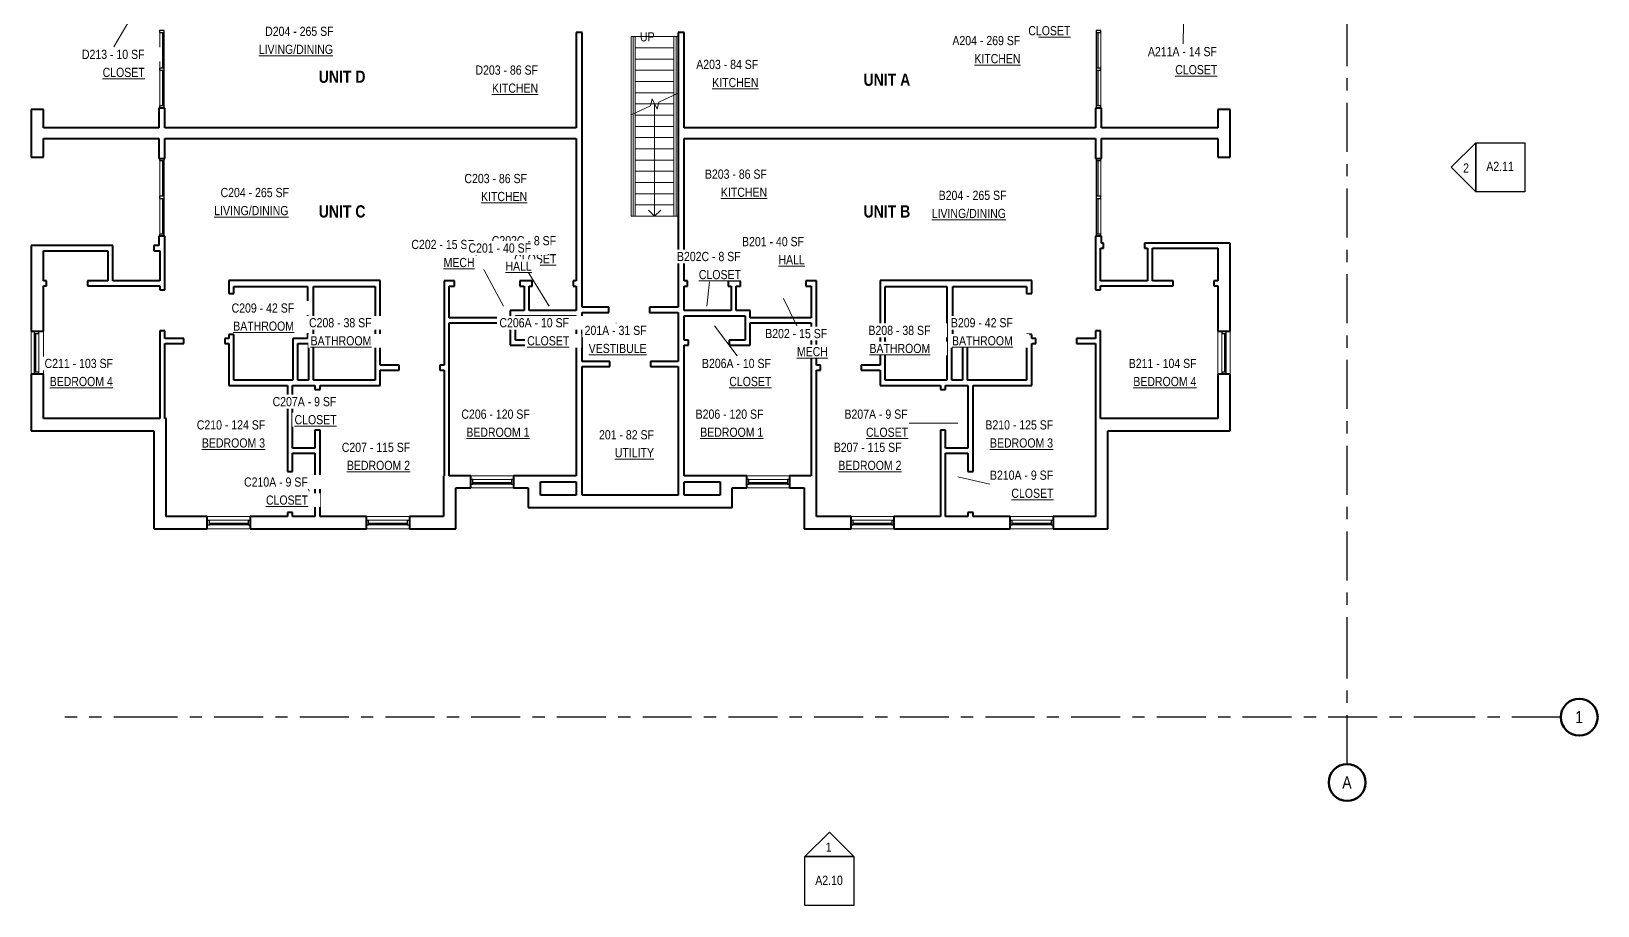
# Model space of a CAD drawing. Header units: inches. Extents: x -116 to 1419, y -1455 to 118.
# Drawn here: x -116 to 1419, y -1455 to -598 of the extents above; entities that cross this region are included whole.
import ezdxf

# ---------------------------------------------------------------- set-up
doc = ezdxf.new("R2010")
doc.units = ezdxf.units.IN
doc.header["$MEASUREMENT"] = 0
doc.linetypes.add('Grid Line', pattern=[84, 48, -12, 12, -12])
for name, color, linetype, lineweight in [('A-AREA-IDEN', 2, 'Continuous', 9), ('A-FLOR-HRAL', 11, 'Continuous', 9), ('A-GLAZ-CURT', 52, 'Continuous', 9), ('A-GLAZ-CWMG', 51, 'Continuous', 9), ('A-WALL', 113, 'Continuous', 15), ('G-ANNO-SYMB', 111, 'Continuous', 9), ('G-ANNO-TEXT', 231, 'Continuous', 9), ('I-WALL', 2, 'Continuous', 15), ('S-GRID', 1, 'Continuous', 9), ('S-GRID-IDEN', 1, 'Continuous', 50), ('S-STRS', 31, 'Continuous', 9), ('S-STRS-ANNO', 31, 'Continuous', 9), ('S-STRS-IDEN', 31, 'Continuous', 9), ('S-STRS-MBND', 31, 'Continuous', 9)]:
    doc.layers.add(name, color=color, linetype=linetype, lineweight=lineweight)
doc.styles.add('Arial Narrow', font='ARIALN.TTF', dxfattribs={"height": 9})
doc.styles.add('Arial Narrow_1', font='ARIALN.TTF', dxfattribs={"height": 12})
doc.styles.add('Arial Narrow_B', font='ARIALNB.TTF', dxfattribs={"height": 12})

# ---------------------------------------------------------------- blocks, each defined once
blk = doc.blocks.new('System Panel - zGlazed-5142329-LEVEL 2')
at = {"layer": 'A-GLAZ-CURT', "lineweight": 15}
for p, q in [((17.5, 1.5), (-17.5, 1.5)), ((-17.5, 1.5), (-17.5, 0.5)), ((-17.5, 0.5), (17.5, 0.5)), ((17.5, 0.5), (17.5, 1.5))]:
    blk.add_line(p, q, dxfattribs=at)
blk = doc.blocks.new('Rectangular Mullion - 4 1_2_ x 2_ Rectangular_CE_-5140545-LEVEL 2')
at = {"layer": 'A-GLAZ-CWMG'}
for p, q in [((927.9, -636.1), (927.9, -671.1)), ((932.4, -636.1), (932.4, -671.1))]:
    blk.add_line(p, q, dxfattribs=at)
blk = doc.blocks.new('Rectangular Mullion - 4 1_2_ x 2_ Rectangular_CE_-5142330-LEVEL 2')
at = {"layer": 'A-GLAZ-CWMG', "lineweight": 25}
for p, q in [((-2, 2.25), (0, 2.25)), ((-2, -2.25), (-2, 2.25)), ((0, 2.25), (0, -2.25)), ((0, -2.25), (-2, -2.25))]:
    blk.add_line(p, q, dxfattribs=at)
blk = doc.blocks.new('Rectangular Mullion - 4 1_2_ x 2_ Rectangular_CE_-5142331-LEVEL 2')
at = {"layer": 'A-GLAZ-CWMG', "lineweight": 25}
for p, q in [((0, 2.25), (-2, 2.25)), ((-2, 2.25), (-2, -2.25)), ((0, -2.25), (0, 2.25)), ((-2, -2.25), (0, -2.25))]:
    blk.add_line(p, q, dxfattribs=at)
blk = doc.blocks.new('Rectangular Mullion - 4 1_2_ x 2_ Rectangular_CE_-5142328-LEVEL 2')
at = {"layer": 'A-GLAZ-CWMG', "lineweight": 25}
for p, q in [((-1, 2.25), (1, 2.25)), ((-1, -2.25), (-1, 2.25)), ((1, 2.25), (1, -2.25)), ((1, -2.25), (-1, -2.25))]:
    blk.add_line(p, q, dxfattribs=at)
blk = doc.blocks.new('System Panel - zGlazed-5142333-LEVEL 2')
at = {"layer": 'A-GLAZ-CURT', "lineweight": 15}
for p, q in [((17.5, -0.5), (-17.5, -0.5)), ((-17.5, -0.5), (-17.5, -1.5)), ((-17.5, -1.5), (17.5, -1.5)), ((17.5, -1.5), (17.5, -0.5))]:
    blk.add_line(p, q, dxfattribs=at)
blk = doc.blocks.new('Rectangular Mullion - 4 1_2_ x 2_ Rectangular_CE_-5140613-LEVEL 2')
at = {"layer": 'A-GLAZ-CWMG'}
for p, q in [((927.9, -759.6), (927.9, -724.6)), ((932.4, -759.6), (932.4, -724.6))]:
    blk.add_line(p, q, dxfattribs=at)
blk = doc.blocks.new('Rectangular Mullion - 4 1_2_ x 2_ Rectangular_CE_-5142334-LEVEL 2')
at = {"layer": 'A-GLAZ-CWMG', "lineweight": 25}
for p, q in [((-2, 2.25), (0, 2.25)), ((-2, -2.25), (-2, 2.25)), ((0, 2.25), (0, -2.25)), ((0, -2.25), (-2, -2.25))]:
    blk.add_line(p, q, dxfattribs=at)
blk = doc.blocks.new('Rectangular Mullion - 4 1_2_ x 2_ Rectangular_CE_-5142335-LEVEL 2')
at = {"layer": 'A-GLAZ-CWMG', "lineweight": 25}
for p, q in [((0, 2.25), (-2, 2.25)), ((-2, 2.25), (-2, -2.25)), ((0, -2.25), (0, 2.25)), ((-2, -2.25), (0, -2.25))]:
    blk.add_line(p, q, dxfattribs=at)
blk = doc.blocks.new('Rectangular Mullion - 4 1_2_ x 2_ Rectangular_CE_-5142332-LEVEL 2')
at = {"layer": 'A-GLAZ-CWMG', "lineweight": 25}
for p, q in [((-1, 2.25), (1, 2.25)), ((-1, -2.25), (-1, 2.25)), ((1, 2.25), (1, -2.25)), ((1, -2.25), (-1, -2.25))]:
    blk.add_line(p, q, dxfattribs=at)
blk = doc.blocks.new('Railing - Railing-5142950-LEVEL 2')
at = {"layer": 'A-FLOR-HRAL'}
for p, q in [((474.1, -678.9), (474.1, -779.1)), ((476.1, -678), (476.1, -779.1)), ((476.1, -779.1), (474.1, -779.1))]:
    blk.add_line(p, q, dxfattribs=at)
blk = doc.blocks.new('Railing - Railing-5142954-LEVEL 2')
at = {"layer": 'A-FLOR-HRAL'}
for p, q in [((516.1, -659.3), (516.1, -779.1)), ((514.1, -660.2), (514.1, -779.1)), ((516.1, -779.1), (514.1, -779.1))]:
    blk.add_line(p, q, dxfattribs=at)
blk = doc.blocks.new('Railing - Railing-5142967-LEVEL 2')
at = {"layer": 'A-FLOR-HRAL'}
for p, q in [((474.1, -603.1), (476.1, -603.1)), ((474.1, -603.1), (474.1, -678.9)), ((476.1, -603.1), (476.1, -678)), ((474.1, -678.9), (476.1, -678))]:
    blk.add_line(p, q, dxfattribs=at)
blk = doc.blocks.new('Railing - Railing-5142971-LEVEL 2')
at = {"layer": 'A-FLOR-HRAL'}
for p, q in [((514.1, -603.1), (516.1, -603.1)), ((514.1, -603.1), (514.1, -660.2)), ((516.1, -603.1), (516.1, -659.3)), ((514.1, -660.2), (516.1, -659.3))]:
    blk.add_line(p, q, dxfattribs=at)
blk = doc.blocks.new('System Panel - zGlazed-5148428-LEVEL 2')
at = {"layer": 'A-GLAZ-CURT', "lineweight": 15}
for p, q in [((19, 1.5), (-19, 1.5)), ((-19, 1.5), (-19, 0.5)), ((-19, 0.5), (19, 0.5)), ((19, 0.5), (19, 1.5))]:
    blk.add_line(p, q, dxfattribs=at)
blk = doc.blocks.new('Rectangular Mullion - 4 1_2_ x 2_ Rectangular_CE_-5148427-LEVEL 2')
at = {"layer": 'A-GLAZ-CWMG'}
for p, q in [((1050.9, -931.9), (1050.9, -893.9)), ((1055.4, -931.9), (1055.4, -893.9))]:
    blk.add_line(p, q, dxfattribs=at)
blk = doc.blocks.new('Rectangular Mullion - 4 1_2_ x 2_ Rectangular_CE_-5148429-LEVEL 2')
at = {"layer": 'A-GLAZ-CWMG', "lineweight": 25}
for p, q in [((-2, 2.25), (0, 2.25)), ((-2, -2.25), (-2, 2.25)), ((0, 2.25), (0, -2.25)), ((0, -2.25), (-2, -2.25))]:
    blk.add_line(p, q, dxfattribs=at)
blk = doc.blocks.new('Rectangular Mullion - 4 1_2_ x 2_ Rectangular_CE_-5148430-LEVEL 2')
at = {"layer": 'A-GLAZ-CWMG', "lineweight": 25}
for p, q in [((0, 2.25), (-2, 2.25)), ((-2, 2.25), (-2, -2.25)), ((0, -2.25), (0, 2.25)), ((-2, -2.25), (0, -2.25))]:
    blk.add_line(p, q, dxfattribs=at)
blk = doc.blocks.new('System Panel - zGlazed-5147862-LEVEL 2')
at = {"layer": 'A-GLAZ-CURT', "lineweight": 15}
for p, q in [((19, -0.5), (-19, -0.5)), ((-19, -0.5), (-19, -1.5)), ((-19, -1.5), (19, -1.5)), ((19, -1.5), (19, -0.5))]:
    blk.add_line(p, q, dxfattribs=at)
blk = doc.blocks.new('Rectangular Mullion - 4 1_2_ x 2_ Rectangular_CE_-5147845-LEVEL 2')
at = {"layer": 'A-GLAZ-CWMG'}
for p, q in [((1050.9, -463.9), (1050.9, -501.9)), ((1055.4, -463.9), (1055.4, -501.9))]:
    blk.add_line(p, q, dxfattribs=at)
blk = doc.blocks.new('Rectangular Mullion - 4 1_2_ x 2_ Rectangular_CE_-5147863-LEVEL 2')
at = {"layer": 'A-GLAZ-CWMG', "lineweight": 25}
for p, q in [((-2, 2.25), (0, 2.25)), ((-2, -2.25), (-2, 2.25)), ((0, 2.25), (0, -2.25)), ((0, -2.25), (-2, -2.25))]:
    blk.add_line(p, q, dxfattribs=at)
blk = doc.blocks.new('Rectangular Mullion - 4 1_2_ x 2_ Rectangular_CE_-5147864-LEVEL 2')
at = {"layer": 'A-GLAZ-CWMG', "lineweight": 25}
for p, q in [((0, 2.25), (-2, 2.25)), ((-2, 2.25), (-2, -2.25)), ((0, -2.25), (0, 2.25)), ((-2, -2.25), (0, -2.25))]:
    blk.add_line(p, q, dxfattribs=at)
blk = doc.blocks.new('Elevation - Detail Number_CE_-134675-LEVEL 2')
at = {"layer": 'G-ANNO-SYMB', "lineweight": 25}
for p, q in [((-0.25, -0.25), (-0.25, 0.25)), ((-0.25, 0.25), (0.25, 0.25)), ((0.25, 0.25), (0.25, -0.25)), ((0.25, -0.25), (-0.25, -0.25))]:
    blk.add_line(p, q, dxfattribs=at)
blk = doc.blocks.new('Elevation - Detail Number_CE_-46063-LEVEL 2')
at = {"layer": 'G-ANNO-SYMB', "lineweight": 25}
for p, q in [((0, 0.25), (-0.25, 0)), ((0.25, 0), (0, 0.25)), ((-0.25, 0), (0.25, 0))]:
    blk.add_line(p, q, dxfattribs=at)
blk = doc.blocks.new('Grid - Grid Head-Circle_CE_-46466-LEVEL 2')
at = {"layer": 'S-GRID-IDEN'}
blk.add_circle((0, 0), 0.188, dxfattribs=at)

msp = doc.modelspace()

# ---------------------------------------------------------------- linework, layer by layer
at = {"layer": 'A-AREA-IDEN'}
for p, q in [((-9.3, -569.9), (-34.9, -613)), ((1013.9, -572.1), (1013.1, -610.3)), ((391.9, -867.2), (367.6, -828)), ((546.2, -867.2), (548.9, -843.5)), ((621.4, -859.7), (634.5, -886.6)), ((453.7, -897.4), (457.5, -883.5)), ((553.7, -886.6), (576, -915.9)), ((792.3, -981.8), (744.5, -981.9)), ((151.4, -1034.4), (156.4, -1048.4)), ((792.3, -1034.4), (823.8, -1041.6))]:
    msp.add_line(p, q, dxfattribs=at)
at = {"layer": 'A-WALL', "lineweight": 40}
for p, q in [((418.2, -599.1), (418.2, -692.6)), ((424.2, -599.1), (418.2, -599.1)), ((424.2, -868.4), (424.2, -599.1)), ((518.2, -599.1), (518.2, -868.4)), ((524.2, -599.1), (518.2, -599.1)), ((524.2, -692.6), (524.2, -599.1)), ((-103.8, -674.4), (-115.8, -674.4)), ((-115.8, -674.4), (-115.8, -721.4)), ((-103.8, -692.6), (-103.8, -674.4)), ((9.2, -673.1), (9.2, -692.6)), ((15.2, -673.1), (9.2, -673.1)), ((15.2, -692.6), (15.2, -673.1)), ((927.2, -673.1), (927.2, -692.6)), ((933.2, -673.1), (927.2, -673.1)), ((933.2, -692.6), (933.2, -673.1)), ((1059.2, -674.4), (1047.2, -674.4)), ((1047.2, -674.4), (1047.2, -692.6)), ((1059.2, -721.4), (1059.2, -674.4)), ((9.2, -692.6), (-103.8, -692.6)), ((-103.8, -721.4), (-103.8, -703.1)), ((-103.8, -703.1), (9.2, -703.1)), ((9.2, -703.1), (9.2, -722.6)), ((418.2, -692.6), (15.2, -692.6)), ((15.2, -703.1), (418.2, -703.1)), ((15.2, -722.6), (15.2, -703.1)), ((418.2, -703.1), (418.2, -842.6)), ((927.2, -692.6), (524.2, -692.6)), ((524.2, -703.1), (927.2, -703.1)), ((524.2, -842.6), (524.2, -703.1)), ((927.2, -703.1), (927.2, -722.6)), ((1047.2, -692.6), (933.2, -692.6)), ((933.2, -703.1), (1047.2, -703.1)), ((933.2, -722.6), (933.2, -703.1)), ((1047.2, -703.1), (1047.2, -721.4)), ((-115.8, -721.4), (-103.8, -721.4)), ((1047.2, -721.4), (1059.2, -721.4)), ((9.2, -722.6), (15.2, -722.6)), ((927.2, -722.6), (933.2, -722.6)), ((-103.8, -807.9), (-115.8, -807.9)), ((-115.8, -807.9), (-115.8, -891.9)), ((-103.8, -842.4), (-103.8, -812.9)), ((15.2, -798.6), (9.2, -798.6)), ((9.2, -798.6), (9.2, -807.9)), ((9.2, -812.9), (10.2, -812.9)), ((15.2, -812.9), (15.2, -798.6)), ((933.2, -798.6), (927.2, -798.6)), ((927.2, -798.6), (927.2, -810.4)), ((932.2, -810.4), (933.2, -810.4)), ((933.2, -805.4), (933.2, -798.6)), ((1059.2, -805.4), (1047.2, -805.4)), ((1047.2, -810.4), (1047.2, -842.4)), ((1059.2, -891.9), (1059.2, -805.4)), ((221.2, -842.1), (77.7, -842.1)), ((77.7, -842.1), (77.7, -848.1)), ((864.7, -842.1), (721.2, -842.1)), ((864.7, -848.1), (864.7, -842.1)), ((-103.8, -891.9), (-103.8, -847.4)), ((82.7, -848.1), (154.9, -848.1)), ((154.9, -848.1), (154.9, -898.9)), ((160.9, -848.1), (221.2, -848.1)), ((160.9, -903.9), (160.9, -848.1)), ((418.2, -847.6), (418.2, -871.6)), ((524.2, -871.6), (524.2, -847.6)), ((721.2, -848.1), (781.4, -848.1)), ((781.4, -848.1), (781.4, -903.9)), ((787.4, -848.1), (859.7, -848.1)), ((787.4, -898.9), (787.4, -848.1)), ((1047.2, -847.4), (1047.2, -891.9)), ((424.2, -921.4), (424.2, -873.4)), ((518.2, -873.4), (518.2, -921.4)), ((418.2, -876.6), (418.2, -900.6)), ((524.2, -900.6), (524.2, -876.6)), ((-115.8, -891.9), (-103.8, -891.9)), ((154.9, -903.9), (155.9, -903.9)), ((418.2, -905.6), (418.2, -1033.4)), ((524.2, -1033.4), (524.2, -905.6)), ((786.4, -903.9), (787.4, -903.9)), ((1047.2, -891.9), (1059.2, -891.9)), ((-103.8, -933.9), (-115.8, -933.9)), ((-115.8, -933.9), (-115.8, -989.4)), ((-103.8, -977.4), (-103.8, -933.9)), ((424.2, -1052.4), (424.2, -926.4)), ((518.2, -926.4), (518.2, -1052.4)), ((1059.2, -933.9), (1047.2, -933.9)), ((1047.2, -933.9), (1047.2, -977.4)), ((1059.2, -989.4), (1059.2, -933.9)), ((10.2, -977.4), (-103.8, -977.4)), ((16.2, -977.4), (15.2, -977.4)), ((16.2, -1073.4), (16.2, -977.4)), ((927.2, -977.4), (927.2, -1073.4)), ((1047.2, -977.4), (932.2, -977.4)), ((-115.8, -989.4), (4.2, -989.4)), ((4.2, -989.4), (4.2, -1085.4)), ((939.2, -989.4), (1059.2, -989.4)), ((939.2, -1085.4), (939.2, -989.4)), ((288.7, -1033.4), (288.2, -1033.4)), ((288.2, -1033.4), (288.2, -1073.4)), ((314.9, -1033.4), (293.7, -1033.4)), ((314.9, -1045.4), (314.9, -1033.4)), ((356.9, -1033.4), (356.9, -1045.4)), ((418.2, -1033.4), (356.9, -1033.4)), ((383.2, -1052.4), (383.2, -1039.4)), ((383.2, -1039.4), (418.2, -1039.4)), ((418.2, -1039.4), (418.2, -1052.4)), ((585.4, -1033.4), (524.2, -1033.4)), ((524.2, -1052.4), (524.2, -1039.4)), ((524.2, -1039.4), (559.2, -1039.4)), ((559.2, -1039.4), (559.2, -1052.4)), ((585.4, -1045.4), (585.4, -1033.4)), ((648.7, -1033.4), (627.4, -1033.4)), ((627.4, -1033.4), (627.4, -1045.4)), ((653.7, -1073.4), (653.7, -1033.4)), ((300.2, -1045.4), (314.9, -1045.4)), ((300.2, -1085.4), (300.2, -1045.4)), ((356.9, -1045.4), (371.2, -1045.4)), ((371.2, -1045.4), (371.2, -1064.4)), ((418.2, -1052.4), (383.2, -1052.4)), ((518.2, -1052.4), (424.2, -1052.4)), ((559.2, -1052.4), (524.2, -1052.4)), ((571.2, -1045.4), (585.4, -1045.4)), ((571.2, -1064.4), (571.2, -1045.4)), ((627.4, -1045.4), (641.7, -1045.4)), ((641.7, -1045.4), (641.7, -1085.4)), ((56.7, -1073.4), (16.2, -1073.4)), ((56.7, -1085.4), (56.7, -1073.4)), ((135.2, -1073.4), (98.7, -1073.4)), ((98.7, -1073.4), (98.7, -1085.4)), ((162.2, -1073.4), (140.2, -1073.4)), ((212.7, -1073.4), (167.2, -1073.4)), ((212.7, -1085.4), (212.7, -1073.4)), ((288.2, -1073.4), (254.7, -1073.4)), ((254.7, -1073.4), (254.7, -1085.4)), ((371.2, -1064.4), (571.2, -1064.4)), ((687.7, -1073.4), (653.7, -1073.4)), ((687.7, -1085.4), (687.7, -1073.4)), ((775.2, -1073.4), (729.7, -1073.4)), ((729.7, -1073.4), (729.7, -1085.4)), ((802.2, -1073.4), (780.2, -1073.4)), ((843.7, -1073.4), (807.2, -1073.4)), ((843.7, -1085.4), (843.7, -1073.4)), ((927.2, -1073.4), (885.7, -1073.4)), ((885.7, -1073.4), (885.7, -1085.4)), ((4.2, -1085.4), (56.7, -1085.4)), ((98.7, -1085.4), (212.7, -1085.4)), ((254.7, -1085.4), (300.2, -1085.4)), ((641.7, -1085.4), (687.7, -1085.4)), ((729.7, -1085.4), (843.7, -1085.4)), ((885.7, -1085.4), (939.2, -1085.4))]:
    msp.add_line(p, q, dxfattribs=at)
at = {"layer": 'A-WALL'}
for p, q in [((-115.8, -933.9), (-115.8, -891.9)), ((-103.8, -891.9), (-103.8, -933.9)), ((1047.2, -933.9), (1047.2, -891.9)), ((1059.2, -891.9), (1059.2, -933.9)), ((314.9, -1033.4), (356.9, -1033.4)), ((585.4, -1033.4), (627.4, -1033.4)), ((356.9, -1045.4), (314.9, -1045.4)), ((627.4, -1045.4), (585.4, -1045.4)), ((56.7, -1073.4), (98.7, -1073.4)), ((212.7, -1073.4), (254.7, -1073.4)), ((687.7, -1073.4), (729.7, -1073.4)), ((843.7, -1073.4), (885.7, -1073.4)), ((98.7, -1085.4), (56.7, -1085.4)), ((254.7, -1085.4), (212.7, -1085.4)), ((729.7, -1085.4), (687.7, -1085.4)), ((885.7, -1085.4), (843.7, -1085.4))]:
    msp.add_line(p, q, dxfattribs=at)
at = {"layer": 'I-WALL', "lineweight": 40}
for p, q in [((-35.8, -807.9), (-103.8, -807.9)), ((-103.8, -812.9), (-40.8, -812.9)), ((-40.8, -812.9), (-40.8, -842.4)), ((-35.8, -842.4), (-35.8, -807.9)), ((9.2, -807.9), (4.2, -807.9)), ((4.2, -807.9), (4.2, -812.9)), ((4.2, -812.9), (9.2, -812.9)), ((10.2, -812.9), (10.2, -842.4)), ((15.2, -851.4), (15.2, -812.9)), ((927.2, -810.4), (927.2, -851.4)), ((932.2, -842.4), (932.2, -810.4)), ((935.2, -805.4), (933.2, -805.4)), ((933.2, -810.4), (935.2, -810.4)), ((935.2, -810.4), (935.2, -805.4)), ((1047.2, -805.4), (975.2, -805.4)), ((975.2, -805.4), (975.2, -810.4)), ((975.2, -810.4), (978.2, -810.4)), ((978.2, -810.4), (978.2, -842.4)), ((983.2, -842.4), (983.2, -810.4)), ((983.2, -810.4), (1047.2, -810.4)), ((-100.8, -842.4), (-103.8, -842.4)), ((-100.8, -847.4), (-100.8, -842.4)), ((-40.8, -842.4), (-60.8, -842.4)), ((-60.8, -842.4), (-60.8, -847.4)), ((10.2, -842.4), (-35.8, -842.4)), ((226.2, -842.1), (221.2, -842.1)), ((226.2, -925.1), (226.2, -842.1)), ((288.7, -842.6), (288.7, -925.1)), ((298.9, -842.6), (288.7, -842.6)), ((298.9, -847.6), (298.9, -842.6)), ((375.2, -842.6), (362.9, -842.6)), ((362.9, -842.6), (362.9, -847.6)), ((375.2, -847.6), (375.2, -842.6)), ((418.2, -842.6), (415.2, -842.6)), ((415.2, -842.6), (415.2, -847.6)), ((527.2, -842.6), (524.2, -842.6)), ((527.2, -847.6), (527.2, -842.6)), ((579.4, -842.6), (567.2, -842.6)), ((567.2, -842.6), (567.2, -847.6)), ((579.4, -847.6), (579.4, -842.6)), ((653.7, -842.6), (643.4, -842.6)), ((643.4, -842.6), (643.4, -847.6)), ((653.7, -925.1), (653.7, -842.6)), ((716.2, -842.1), (716.2, -925.1)), ((721.2, -842.1), (716.2, -842.1)), ((978.2, -842.4), (932.2, -842.4)), ((1003.2, -842.4), (983.2, -842.4)), ((1003.2, -847.4), (1003.2, -842.4)), ((1047.2, -842.4), (1043.2, -842.4)), ((1043.2, -842.4), (1043.2, -847.4)), ((-103.8, -847.4), (-100.8, -847.4)), ((-60.8, -847.4), (10.2, -847.4)), ((10.2, -847.4), (10.2, -851.4)), ((10.2, -851.4), (15.2, -851.4)), ((77.7, -848.1), (77.7, -854.9)), ((77.7, -854.9), (82.7, -854.9)), ((82.7, -854.9), (82.7, -848.1)), ((221.2, -848.1), (221.2, -939.9)), ((293.7, -878.6), (293.7, -847.6)), ((293.7, -847.6), (298.9, -847.6)), ((362.9, -847.6), (367.2, -847.6)), ((367.2, -847.6), (367.2, -871.6)), ((372.2, -847.6), (375.2, -847.6)), ((372.2, -871.6), (372.2, -847.6)), ((415.2, -847.6), (418.2, -847.6)), ((524.2, -847.6), (527.2, -847.6)), ((567.2, -847.6), (570.2, -847.6)), ((570.2, -847.6), (570.2, -871.6)), ((575.2, -847.6), (579.4, -847.6)), ((575.2, -871.6), (575.2, -847.6)), ((643.4, -847.6), (648.7, -847.6)), ((648.7, -847.6), (648.7, -878.6)), ((721.2, -939.9), (721.2, -848.1)), ((859.7, -848.1), (859.7, -854.9)), ((859.7, -854.9), (864.7, -854.9)), ((864.7, -854.9), (864.7, -848.1)), ((927.2, -851.4), (932.2, -851.4)), ((932.2, -847.4), (1003.2, -847.4)), ((932.2, -851.4), (932.2, -847.4)), ((1043.2, -847.4), (1047.2, -847.4)), ((367.2, -871.6), (353.6, -871.6)), ((353.6, -871.6), (353.6, -878.6)), ((418.2, -871.6), (372.2, -871.6)), ((450.2, -868.4), (424.2, -868.4)), ((424.2, -873.4), (450.2, -873.4)), ((450.2, -873.4), (450.2, -868.4)), ((518.2, -868.4), (490.2, -868.4)), ((490.2, -868.4), (490.2, -873.4)), ((490.2, -873.4), (518.2, -873.4)), ((570.2, -871.6), (524.2, -871.6)), ((588.8, -871.6), (575.2, -871.6)), ((588.8, -878.6), (588.8, -871.6)), ((353.6, -878.6), (293.7, -878.6)), ((293.7, -1033.4), (293.7, -883.6)), ((293.7, -883.6), (353.6, -883.6)), ((353.6, -883.6), (353.6, -905.6)), ((358.6, -876.6), (418.2, -876.6)), ((358.6, -900.6), (358.6, -876.6)), ((524.2, -876.6), (583.8, -876.6)), ((583.8, -876.6), (583.8, -900.6)), ((648.7, -878.6), (588.8, -878.6)), ((588.8, -905.6), (588.8, -883.6)), ((588.8, -883.6), (648.7, -883.6)), ((648.7, -883.6), (648.7, -1033.4)), ((15.2, -891.4), (10.2, -891.4)), ((10.2, -891.4), (10.2, -977.4)), ((15.2, -898.9), (15.2, -891.4)), ((33.7, -898.9), (15.2, -898.9)), ((15.2, -977.4), (15.2, -903.9)), ((15.2, -903.9), (33.7, -903.9)), ((33.7, -903.9), (33.7, -898.9)), ((77.7, -898.9), (73.7, -898.9)), ((73.7, -898.9), (73.7, -903.9)), ((73.7, -903.9), (77.7, -903.9)), ((82.7, -894.9), (77.7, -894.9)), ((77.7, -894.9), (77.7, -898.9)), ((77.7, -903.9), (77.7, -944.9)), ((82.7, -939.9), (82.7, -894.9)), ((154.9, -898.9), (140.4, -898.9)), ((140.4, -898.9), (140.4, -939.9)), ((145.4, -903.9), (154.9, -903.9)), ((145.4, -939.9), (145.4, -903.9)), ((155.9, -903.9), (155.9, -939.9)), ((160.9, -939.9), (160.9, -903.9)), ((353.6, -905.6), (374.2, -905.6)), ((374.2, -900.6), (358.6, -900.6)), ((374.2, -905.6), (374.2, -900.6)), ((418.2, -900.6), (414.2, -900.6)), ((414.2, -900.6), (414.2, -905.6)), ((414.2, -905.6), (418.2, -905.6)), ((528.2, -900.6), (524.2, -900.6)), ((524.2, -905.6), (528.2, -905.6)), ((528.2, -905.6), (528.2, -900.6)), ((583.8, -900.6), (568.2, -900.6)), ((568.2, -900.6), (568.2, -905.6)), ((568.2, -905.6), (588.8, -905.6)), ((781.4, -903.9), (781.4, -939.9)), ((786.4, -939.9), (786.4, -903.9)), ((801.9, -898.9), (787.4, -898.9)), ((787.4, -903.9), (796.9, -903.9)), ((796.9, -903.9), (796.9, -939.9)), ((801.9, -939.9), (801.9, -898.9)), ((864.7, -894.9), (859.7, -894.9)), ((859.7, -894.9), (859.7, -939.9)), ((864.7, -898.9), (864.7, -894.9)), ((868.7, -898.9), (864.7, -898.9)), ((864.7, -944.9), (864.7, -903.9)), ((864.7, -903.9), (868.7, -903.9)), ((868.7, -903.9), (868.7, -898.9)), ((927.2, -898.9), (908.7, -898.9)), ((908.7, -898.9), (908.7, -903.9)), ((908.7, -903.9), (927.2, -903.9)), ((932.2, -891.4), (927.2, -891.4)), ((927.2, -891.4), (927.2, -898.9)), ((927.2, -903.9), (927.2, -977.4)), ((932.2, -977.4), (932.2, -891.4)), ((244.7, -925.1), (226.2, -925.1)), ((226.2, -944.9), (226.2, -930.1)), ((226.2, -930.1), (244.7, -930.1)), ((244.7, -930.1), (244.7, -925.1)), ((288.7, -925.1), (284.7, -925.1)), ((284.7, -925.1), (284.7, -930.1)), ((284.7, -930.1), (288.7, -930.1)), ((288.7, -930.1), (288.7, -1033.4)), ((451.2, -921.4), (424.2, -921.4)), ((424.2, -926.4), (451.2, -926.4)), ((451.2, -926.4), (451.2, -921.4)), ((518.2, -921.4), (491.2, -921.4)), ((491.2, -921.4), (491.2, -926.4)), ((491.2, -926.4), (518.2, -926.4)), ((657.7, -925.1), (653.7, -925.1)), ((653.7, -930.1), (657.7, -930.1)), ((653.7, -1033.4), (653.7, -930.1)), ((657.7, -930.1), (657.7, -925.1)), ((716.2, -925.1), (697.7, -925.1)), ((697.7, -925.1), (697.7, -930.1)), ((697.7, -930.1), (716.2, -930.1)), ((716.2, -930.1), (716.2, -944.9)), ((77.7, -944.9), (135.2, -944.9)), ((140.4, -939.9), (82.7, -939.9)), ((135.2, -944.9), (135.2, -1029.4)), ((140.2, -944.9), (162.2, -944.9)), ((140.2, -1006.4), (140.2, -944.9)), ((155.9, -939.9), (145.4, -939.9)), ((221.2, -939.9), (160.9, -939.9)), ((162.2, -944.9), (162.2, -948.9)), ((162.2, -948.9), (167.2, -948.9)), ((167.2, -944.9), (226.2, -944.9)), ((167.2, -948.9), (167.2, -944.9)), ((716.2, -944.9), (775.2, -944.9)), ((781.4, -939.9), (721.2, -939.9)), ((775.2, -944.9), (775.2, -948.9)), ((775.2, -948.9), (780.2, -948.9)), ((780.2, -944.9), (802.2, -944.9)), ((780.2, -948.9), (780.2, -944.9)), ((796.9, -939.9), (786.4, -939.9)), ((859.7, -939.9), (801.9, -939.9)), ((802.2, -944.9), (802.2, -1006.4)), ((807.2, -944.9), (864.7, -944.9)), ((807.2, -1029.4), (807.2, -944.9)), ((162.2, -988.9), (162.2, -1006.4)), ((167.2, -988.9), (162.2, -988.9)), ((167.2, -1073.4), (167.2, -988.9)), ((775.2, -988.9), (775.2, -1073.4)), ((780.2, -988.9), (775.2, -988.9)), ((780.2, -1006.4), (780.2, -988.9)), ((162.2, -1006.4), (140.2, -1006.4)), ((140.2, -1029.4), (140.2, -1011.4)), ((140.2, -1011.4), (162.2, -1011.4)), ((162.2, -1011.4), (162.2, -1073.4)), ((802.2, -1006.4), (780.2, -1006.4)), ((780.2, -1073.4), (780.2, -1011.4)), ((780.2, -1011.4), (802.2, -1011.4)), ((802.2, -1011.4), (802.2, -1029.4)), ((135.2, -1029.4), (140.2, -1029.4)), ((802.2, -1029.4), (807.2, -1029.4)), ((135.2, -1069.4), (135.2, -1073.4)), ((140.2, -1069.4), (135.2, -1069.4)), ((140.2, -1073.4), (140.2, -1069.4)), ((802.2, -1069.4), (802.2, -1073.4)), ((807.2, -1069.4), (802.2, -1069.4)), ((807.2, -1073.4), (807.2, -1069.4))]:
    msp.add_line(p, q, dxfattribs=at)
at = {"layer": 'S-GRID', "linetype": 'Grid Line', "lineweight": 25}
for p, q in [((1173.9, -1220), (1173.9, -11.6)), ((1173.9, -1316), (1173.9, -1220)), ((13, -1270), (-83, -1270)), ((1287.4, -1270), (13, -1270)), ((1383.4, -1270), (1287.4, -1270))]:
    msp.add_line(p, q, dxfattribs=at)
at = {"layer": 'S-STRS'}
for p, q in [((474.1, -603.1), (472.1, -603.1)), ((472.1, -603.1), (472.1, -679.8)), ((514.1, -603.1), (476.1, -603.1)), ((518.1, -603.1), (516.1, -603.1)), ((518.1, -603.1), (518.1, -658.4)), ((514.1, -614.1), (476.1, -614.1)), ((514.1, -625.1), (476.1, -625.1)), ((514.1, -636.1), (476.1, -636.1)), ((514.1, -647.1), (476.1, -647.1)), ((514.1, -658.1), (476.1, -658.1)), ((518.1, -658.4), (518.1, -779.1)), ((491.5, -669.1), (476.1, -669.1)), ((495.1, -669.1), (491.5, -669.1)), ((498.8, -669.1), (495.1, -669.1)), ((514.1, -669.1), (498.8, -669.1)), ((472.1, -679.8), (472.1, -779.1)), ((514.1, -680.1), (476.1, -680.1)), ((514.1, -691.1), (476.1, -691.1)), ((514.1, -702.1), (476.1, -702.1)), ((514.1, -713.1), (476.1, -713.1)), ((514.1, -724.1), (476.1, -724.1)), ((514.1, -735.1), (476.1, -735.1)), ((514.1, -746.1), (476.1, -746.1)), ((514.1, -757.1), (476.1, -757.1)), ((472.1, -779.1), (474.1, -779.1)), ((514.1, -768.1), (476.1, -768.1)), ((514.1, -779.1), (476.1, -779.1)), ((516.1, -779.1), (518.1, -779.1))]:
    msp.add_line(p, q, dxfattribs=at)
at = {"layer": 'S-STRS-ANNO'}
for p, q in [((495.1, -669.1), (495.1, -680.1)), ((495.1, -680.1), (495.1, -691.1)), ((495.1, -691.1), (495.1, -702.1)), ((495.1, -702.1), (495.1, -713.1)), ((495.1, -713.1), (495.1, -724.1)), ((495.1, -724.1), (495.1, -735.1)), ((495.1, -735.1), (495.1, -746.1)), ((495.1, -746.1), (495.1, -757.1)), ((495.1, -757.1), (495.1, -768.1)), ((495.1, -779.1), (489.1, -773.1)), ((495.1, -768.1), (495.1, -779.1)), ((495.1, -779.1), (501.1, -773.1))]:
    msp.add_line(p, q, dxfattribs=at)
at = {"layer": 'S-STRS-MBND'}
for p, q in [((499.2, -667.2), (518.1, -658.4)), ((472.1, -679.8), (491.1, -671)), ((491.1, -671), (492.8, -664)), ((492.8, -664), (497.5, -674.2)), ((497.5, -674.2), (499.2, -667.2))]:
    msp.add_line(p, q, dxfattribs=at)

# ---------------------------------------------------------------- block references
at = {"layer": 'A-FLOR-HRAL'}
for name in ['Railing - Railing-5142967-LEVEL 2', 'Railing - Railing-5142971-LEVEL 2', 'Railing - Railing-5142954-LEVEL 2', 'Railing - Railing-5142950-LEVEL 2']:
    msp.add_blockref(name, (0, 0), dxfattribs=at)
at = {"layer": 'A-GLAZ-CURT'}
for name, p, rotation in [('System Panel - zGlazed-5142333-LEVEL 2', (12.2, -616.6), 89.99999999999979), ('System Panel - zGlazed-5142329-LEVEL 2', (930.2, -616.6), 89.99999999999969), ('System Panel - zGlazed-5142333-LEVEL 2', (12.2, -653.6), 89.99999999999979), ('System Panel - zGlazed-5142329-LEVEL 2', (930.2, -653.6), 89.99999999999969), ('System Panel - zGlazed-5142329-LEVEL 2', (12.2, -742.1), 269.9999999999998), ('System Panel - zGlazed-5142333-LEVEL 2', (930.2, -742.1), 269.9999999999997), ('System Panel - zGlazed-5142329-LEVEL 2', (12.2, -779.1), 269.9999999999998), ('System Panel - zGlazed-5142333-LEVEL 2', (930.2, -779.1), 269.9999999999997), ('System Panel - zGlazed-5147862-LEVEL 2', (-110.8, -912.9), 270.0000000000001), ('System Panel - zGlazed-5148428-LEVEL 2', (1053.2, -912.9), 269.9999999999995), ('System Panel - zGlazed-5148428-LEVEL 2', (606.4, -1039.4), 180), ('System Panel - zGlazed-5148428-LEVEL 2', (708.7, -1079.4), 180), ('System Panel - zGlazed-5148428-LEVEL 2', (864.7, -1079.4), 180)]:
    msp.add_blockref(name, p, dxfattribs=dict(at, rotation=rotation))
for p in [(335.9, -1039.4), (77.7, -1079.4), (233.7, -1079.4)]:
    msp.add_blockref('System Panel - zGlazed-5147862-LEVEL 2', p, dxfattribs=at)
at = {"layer": 'A-GLAZ-CWMG', "extrusion": (0, 0, -1)}
for name, p, rotation in [('Rectangular Mullion - 4 1_2_ x 2_ Rectangular_CE_-5142334-LEVEL 2', (-12.2, -597.1), 90.00000000000021), ('Rectangular Mullion - 4 1_2_ x 2_ Rectangular_CE_-5142330-LEVEL 2', (-930.2, -597.1), 90.00000000000031), ('Rectangular Mullion - 4 1_2_ x 2_ Rectangular_CE_-5142332-LEVEL 2', (-12.2, -635.1), 90.00000000000021), ('Rectangular Mullion - 4 1_2_ x 2_ Rectangular_CE_-5142328-LEVEL 2', (-930.2, -635.1), 90.00000000000031), ('Rectangular Mullion - 4 1_2_ x 2_ Rectangular_CE_-5142328-LEVEL 2', (-12.2, -760.6), 270.0000000000002), ('Rectangular Mullion - 4 1_2_ x 2_ Rectangular_CE_-5142332-LEVEL 2', (-930.2, -760.6), 270.0000000000003), ('Rectangular Mullion - 4 1_2_ x 2_ Rectangular_CE_-5142330-LEVEL 2', (-12.2, -798.6), 270.0000000000002), ('Rectangular Mullion - 4 1_2_ x 2_ Rectangular_CE_-5142334-LEVEL 2', (-930.2, -798.6), 270.0000000000003), ('Rectangular Mullion - 4 1_2_ x 2_ Rectangular_CE_-5147863-LEVEL 2', (110.8, -933.9), 269.9999999999999), ('Rectangular Mullion - 4 1_2_ x 2_ Rectangular_CE_-5148429-LEVEL 2', (-1053.2, -933.9), 270.0000000000004), ('Rectangular Mullion - 4 1_2_ x 2_ Rectangular_CE_-5147863-LEVEL 2', (-356.9, -1039.4), 180), ('Rectangular Mullion - 4 1_2_ x 2_ Rectangular_CE_-5147863-LEVEL 2', (-98.7, -1079.4), 180), ('Rectangular Mullion - 4 1_2_ x 2_ Rectangular_CE_-5147863-LEVEL 2', (-254.7, -1079.4), 180)]:
    msp.add_blockref(name, p, dxfattribs=dict(at, rotation=rotation))
at = {"layer": 'A-GLAZ-CWMG'}
for name, p, rotation in [('Rectangular Mullion - 4 1_2_ x 2_ Rectangular_CE_-5140613-LEVEL 2', (942.4, -1358.7), 180), ('Rectangular Mullion - 4 1_2_ x 2_ Rectangular_CE_-5140613-LEVEL 2', (942.4, -1395.7), 180), ('Rectangular Mullion - 4 1_2_ x 2_ Rectangular_CE_-5142335-LEVEL 2', (12.2, -673.1), 269.9999999999998), ('Rectangular Mullion - 4 1_2_ x 2_ Rectangular_CE_-5142331-LEVEL 2', (930.2, -673.1), 269.9999999999997), ('Rectangular Mullion - 4 1_2_ x 2_ Rectangular_CE_-5142331-LEVEL 2', (12.2, -722.6), 89.9999999999998), ('Rectangular Mullion - 4 1_2_ x 2_ Rectangular_CE_-5140545-LEVEL 2', (942.4, -1395.7), 180), ('Rectangular Mullion - 4 1_2_ x 2_ Rectangular_CE_-5142335-LEVEL 2', (930.2, -722.6), 89.99999999999969), ('Rectangular Mullion - 4 1_2_ x 2_ Rectangular_CE_-5140545-LEVEL 2', (942.4, -1432.7), 180), ('Rectangular Mullion - 4 1_2_ x 2_ Rectangular_CE_-5147864-LEVEL 2', (-110.8, -891.9), 90.00000000000007), ('Rectangular Mullion - 4 1_2_ x 2_ Rectangular_CE_-5147845-LEVEL 2', (942.4, -1395.7), 180), ('Rectangular Mullion - 4 1_2_ x 2_ Rectangular_CE_-5148430-LEVEL 2', (1053.2, -891.9), 89.99999999999957), ('Rectangular Mullion - 4 1_2_ x 2_ Rectangular_CE_-5147864-LEVEL 2', (314.9, -1039.4), 180), ('Rectangular Mullion - 4 1_2_ x 2_ Rectangular_CE_-5147845-LEVEL 2', (818.8, 13.8), 270.0000000000002), ('Rectangular Mullion - 4 1_2_ x 2_ Rectangular_CE_-5148427-LEVEL 2', (1519.3, 13.8), 270.0000000000002), ('Rectangular Mullion - 4 1_2_ x 2_ Rectangular_CE_-5147864-LEVEL 2', (56.7, -1079.4), 180), ('Rectangular Mullion - 4 1_2_ x 2_ Rectangular_CE_-5147845-LEVEL 2', (560.6, -26.2), 270.0000000000002), ('Rectangular Mullion - 4 1_2_ x 2_ Rectangular_CE_-5147864-LEVEL 2', (212.7, -1079.4), 180), ('Rectangular Mullion - 4 1_2_ x 2_ Rectangular_CE_-5147845-LEVEL 2', (716.6, -26.2), 270.0000000000002), ('Rectangular Mullion - 4 1_2_ x 2_ Rectangular_CE_-5148427-LEVEL 2', (1621.6, -26.2), 270.0000000000002), ('Rectangular Mullion - 4 1_2_ x 2_ Rectangular_CE_-5148427-LEVEL 2', (1777.6, -26.2), 270.0000000000002)]:
    msp.add_blockref(name, p, dxfattribs=dict(at, rotation=rotation))
for name, p in [('Rectangular Mullion - 4 1_2_ x 2_ Rectangular_CE_-5140545-LEVEL 2', (0, 37)), ('Rectangular Mullion - 4 1_2_ x 2_ Rectangular_CE_-5140545-LEVEL 2', (0, 0)), ('Rectangular Mullion - 4 1_2_ x 2_ Rectangular_CE_-5140613-LEVEL 2', (0, 0)), ('Rectangular Mullion - 4 1_2_ x 2_ Rectangular_CE_-5140613-LEVEL 2', (0, -37)), ('Rectangular Mullion - 4 1_2_ x 2_ Rectangular_CE_-5148427-LEVEL 2', (0, 0)), ('Rectangular Mullion - 4 1_2_ x 2_ Rectangular_CE_-5148430-LEVEL 2', (627.4, -1039.4)), ('Rectangular Mullion - 4 1_2_ x 2_ Rectangular_CE_-5148430-LEVEL 2', (729.7, -1079.4)), ('Rectangular Mullion - 4 1_2_ x 2_ Rectangular_CE_-5148430-LEVEL 2', (885.7, -1079.4))]:
    msp.add_blockref(name, p, dxfattribs=at)
at = {"layer": 'A-GLAZ-CWMG', "extrusion": (0, 0, -1)}
for p in [(-585.4, -1039.4), (-687.7, -1079.4), (-843.7, -1079.4)]:
    msp.add_blockref('Rectangular Mullion - 4 1_2_ x 2_ Rectangular_CE_-5148429-LEVEL 2', p, dxfattribs=at)
at = {"layer": 'G-ANNO-SYMB', "lineweight": 25, "extrusion": (0, 0, -1), "xscale": 95.99999999999994, "yscale": 95.99999999999994, "zscale": 95.99999999999994, "rotation": 270.0000000000007}
msp.add_blockref('Elevation - Detail Number_CE_-46063-LEVEL 2', (-1300, -731.2), dxfattribs=at)
at = {"layer": 'G-ANNO-SYMB', "lineweight": 25, "xscale": 95.99999999999994, "yscale": 95.99999999999994, "zscale": 95.99999999999994, "rotation": 180}
for p in [(1324, -731.2), (666.4, -1430.7)]:
    msp.add_blockref('Elevation - Detail Number_CE_-134675-LEVEL 2', p, dxfattribs=at)
at = {"layer": 'G-ANNO-SYMB', "lineweight": 25, "extrusion": (0, 0, -1), "xscale": 95.99999999999994, "yscale": 95.99999999999994, "zscale": 95.99999999999994}
msp.add_blockref('Elevation - Detail Number_CE_-46063-LEVEL 2', (-666.4, -1406.7), dxfattribs=at)
at = {"layer": 'S-GRID-IDEN', "xscale": 95.99999999999994, "yscale": 95.99999999999994, "zscale": 95.99999999999994, "rotation": 89.99999999999962}
msp.add_blockref('Grid - Grid Head-Circle_CE_-46466-LEVEL 2', (1401.4, -1270), dxfattribs=at)
at = {"layer": 'S-GRID-IDEN', "xscale": 95.99999999999994, "yscale": 95.99999999999994, "zscale": 95.99999999999994}
msp.add_blockref('Grid - Grid Head-Circle_CE_-46466-LEVEL 2', (1173.9, -1334), dxfattribs=at)

# ---------------------------------------------------------------- texts
at = {"layer": 'A-AREA-IDEN', "char_height": 9, "attachment_point": 1, "style": 'Arial Narrow', "bg_fill": 3, "box_fill_scale": 1.25, "bg_fill_color": 9, "bg_fill_true_color": 13158600, "bg_fill_transparency": 0}
for s, insert, width in [('\\LCLOSET', (861.4, -592.8), 50.904), ('\\LLIVING/DINING', (107.1, -611.1), 89.991), ('\\LKITCHEN', (808.5, -620.2), 55.752), ('\\LCLOSET', (1005.4, -631), 50.904), ('\\LKITCHEN', (551.6, -643.6), 55.752), ('\\LKITCHEN', (335.7, -649.1), 55.752), ('\\LKITCHEN', (560.1, -751.1), 55.752), ('\\LLIVING/DINING', (63.5, -769.1), 89.991), ('\\LKITCHEN', (325, -755.3), 55.752), ('\\LLIVING/DINING', (766.7, -771.9), 89.991), ('\\LHALL', (616.5, -817.2), 31.512), ('\\LCLOSET', (568.3, -936.6), 50.904), ('\\LBEDROOM 1', (310.6, -986.3), 76.356), ('\\LBEDROOM 1', (539.8, -986.3), 76.356), ('\\LBEDROOM 3', (823.8, -996.8), 76.356), ('\\LUTILITY', (456.1, -1006.4), 47.571), ('\\LBEDROOM 2', (193.5, -1018.8), 76.356), ('\\LBEDROOM 2', (675.2, -1018.8), 76.356), ('\\LCLOSET', (844.8, -1046.1), 50.904)]:
    msp.add_mtext(s, dxfattribs=dict(at, insert=insert, width=width))
at = {"layer": 'G-ANNO-TEXT', "color": 7, "lineweight": 25, "char_height": 12, "width": 55.752, "attachment_point": 1, "style": 'Arial Narrow_B'}
for s, insert in [('UNIT D', (165.9, -636.4)), ('UNIT A', (699.9, -639.3)), ('UNIT C', (165.9, -768.4)), ('UNIT B', (699.9, -768.4))]:
    msp.add_mtext(s, dxfattribs=dict(at, insert=insert))
at = {"layer": 'S-STRS-IDEN', "insert": (480.8, -598.8), "char_height": 9, "width": 17.194, "attachment_point": 1, "line_spacing_factor": 0.974696, "style": 'Arial Narrow'}
msp.add_mtext('UP', dxfattribs=at)

# ---------------------------------------------------------------- next in the draw order: texts
at = {"layer": 'A-AREA-IDEN', "char_height": 9, "attachment_point": 1, "style": 'Arial Narrow', "bg_fill": 3, "box_fill_scale": 1.25, "bg_fill_color": 9, "bg_fill_true_color": 13158600, "bg_fill_transparency": 0}
for s, insert, width in [('D204 - 265 SF', (113.4, -593.4), 82.416), ('A204 - 269 SF', (787, -602.5), 81.81), ('A211A - 14 SF', (978.6, -613.3), 83.325), ('D203 - 86 SF', (319.5, -631.4), 75.447), ('A203 - 84 SF', (535.9, -625.9), 74.841), ('\\LCLOSET', (-45.9, -633.7), 50.904), ('C203 - 86 SF', (308.7, -737.7), 75.447), ('B203 - 86 SF', (544.4, -733.4), 74.841), ('C204 - 265 SF', (69.7, -751.4), 82.416), ('B204 - 265 SF', (773.5, -754.2), 81.81), ('\\LCLOSET', (357.5, -816.3), 50.904), ('\\LCLOSET', (538.5, -831.8), 50.904), ('\\LBATHROOM', (157.9, -896.7), 73.629), ('\\LVESTIBULE', (430.5, -904.2), 69.993), ('\\LBATHROOM', (786.6, -896.7), 73.629), ('B206A - 10 SF', (541.5, -918.9), 83.325), ('\\LBEDROOM 4', (-97.8, -936.6), 76.356), ('\\LBEDROOM 4', (964.3, -936.6), 76.356), ('C206 - 120 SF', (305.7, -968.6), 82.416), ('B206 - 120 SF', (535.3, -968.6), 81.81), ('\\LCLOSET', (142.2, -974), 50.904), ('B210 - 125 SF', (819.3, -979.1), 81.81), ('\\LBEDROOM 3', (51.4, -996.8), 76.356), ('201 - 82 SF', (440.6, -988.8), 66.357), ('C207 - 115 SF', (188.5, -1001.1), 82.416), ('B207 - 115 SF', (670.7, -1001.1), 81.81), ('B210A - 9 SF', (823.8, -1028.4), 76.356), ('\\LCLOSET', (114.2, -1052.8), 50.904)]:
    msp.add_mtext(s, dxfattribs=dict(at, insert=insert, width=width))
at = {"layer": 'G-ANNO-SYMB', "char_height": 9, "attachment_point": 1, "style": 'Arial Narrow', "bg_fill": 3, "box_fill_scale": 1.25, "bg_fill_color": 9, "bg_fill_true_color": 13158600, "bg_fill_transparency": 0}
for s, insert, width in [('2', (1287.6, -727.3), 6.969), ('A2.11', (1310.3, -725.8), 33.027), ('1', (662.8, -1392.9), 6.969), ('A2.10', (652.6, -1425.4), 33.027)]:
    msp.add_mtext(s, dxfattribs=dict(at, insert=insert, width=width))
at = {"layer": 'S-GRID-IDEN', "lineweight": 9, "char_height": 12, "attachment_point": 1, "style": 'Arial Narrow_1', "bg_fill": 3, "box_fill_scale": 1.25, "bg_fill_color": 9, "bg_fill_true_color": 13158600, "bg_fill_transparency": 0}
for s, insert, width in [('1', (1397.5, -1263.9), 9.393), ('A', (1169.1, -1328), 11.211)]:
    msp.add_mtext(s, dxfattribs=dict(at, insert=insert, width=width))

# ---------------------------------------------------------------- next in the draw order: texts
at = {"layer": 'A-AREA-IDEN', "char_height": 9, "attachment_point": 1, "style": 'Arial Narrow', "bg_fill": 3, "box_fill_scale": 1.25, "bg_fill_color": 9, "bg_fill_true_color": 13158600, "bg_fill_transparency": 0}
for s, insert, width in [('D213 - 10 SF', (-66.2, -616), 75.447), ('C202C - 8 SF', (335.5, -798.6), 77.568), ('B202C - 8 SF', (517, -814.1), 76.962), ('C208 - 38 SF', (156.4, -879), 75.447), ('201A - 31 SF', (426.5, -886.5), 74.841), ('B209 - 42 SF', (785.5, -879), 74.841), ('\\LMECH', (634.6, -907.3), 37.269), ('\\LBATHROOM', (705.7, -904.2), 73.629), ('C211 - 103 SF', (-102.8, -918.9), 82.416), ('B211 - 104 SF', (959.8, -918.9), 81.81), ('C207A - 9 SF', (120.7, -956.3), 76.962), ('C210 - 124 SF', (46.4, -979.1), 82.416), ('\\LCLOSET', (702.3, -986.3), 50.904), ('C210A - 9 SF', (92.7, -1035.1), 76.962)]:
    msp.add_mtext(s, dxfattribs=dict(at, insert=insert, width=width))

# ---------------------------------------------------------------- next in the draw order: linework, layer by layer
at = {"layer": 'A-AREA-IDEN'}
msp.add_line((346.9, -867.2), (319.3, -815.5), dxfattribs=at)

# ---------------------------------------------------------------- next in the draw order: texts
at = {"layer": 'A-AREA-IDEN', "char_height": 9, "attachment_point": 1, "style": 'Arial Narrow', "bg_fill": 3, "box_fill_scale": 1.25, "bg_fill_color": 9, "bg_fill_true_color": 13158600, "bg_fill_transparency": 0}
for s, insert, width in [('B201 - 40 SF', (580.8, -799.5), 74.841), ('\\LBATHROOM', (82.1, -882.3), 73.629), ('B202 - 15 SF', (603.5, -889.6), 74.841), ('B208 - 38 SF', (704.7, -886.5), 74.841), ('\\LCLOSET', (370.2, -896.7), 50.904), ('B207A - 9 SF', (681.2, -968.6), 76.356)]:
    msp.add_mtext(s, dxfattribs=dict(at, insert=insert, width=width))

# ---------------------------------------------------------------- next in the draw order: texts
for s, insert, width in [('\\LMECH', (288.3, -820), 37.269), ('\\LHALL', (348.9, -823.5), 31.512), ('C209 - 42 SF', (80.5, -864.6), 75.447), ('C206A - 10 SF', (343, -879), 83.931)]:
    msp.add_mtext(s, dxfattribs=dict(at, insert=insert, width=width))

# ---------------------------------------------------------------- next in the draw order: texts
at = {"layer": 'A-AREA-IDEN', "insert": (256.7, -802.3), "char_height": 9, "width": 75.447, "attachment_point": 1, "style": 'Arial Narrow', "bg_fill": 3, "box_fill_scale": 1.25, "bg_fill_color": 9, "bg_fill_true_color": 13158600, "bg_fill_transparency": 0}
msp.add_mtext('C202 - 15 SF', dxfattribs=at)

# ---------------------------------------------------------------- next in the draw order: texts
at = {"layer": 'A-AREA-IDEN', "insert": (312.7, -805.8), "char_height": 9, "width": 75.447, "attachment_point": 1, "style": 'Arial Narrow', "bg_fill": 3, "box_fill_scale": 1.25, "bg_fill_color": 9, "bg_fill_true_color": 13158600, "bg_fill_transparency": 0}
msp.add_mtext('C201 - 40 SF', dxfattribs=at)

doc.saveas('drawing.dxf')
